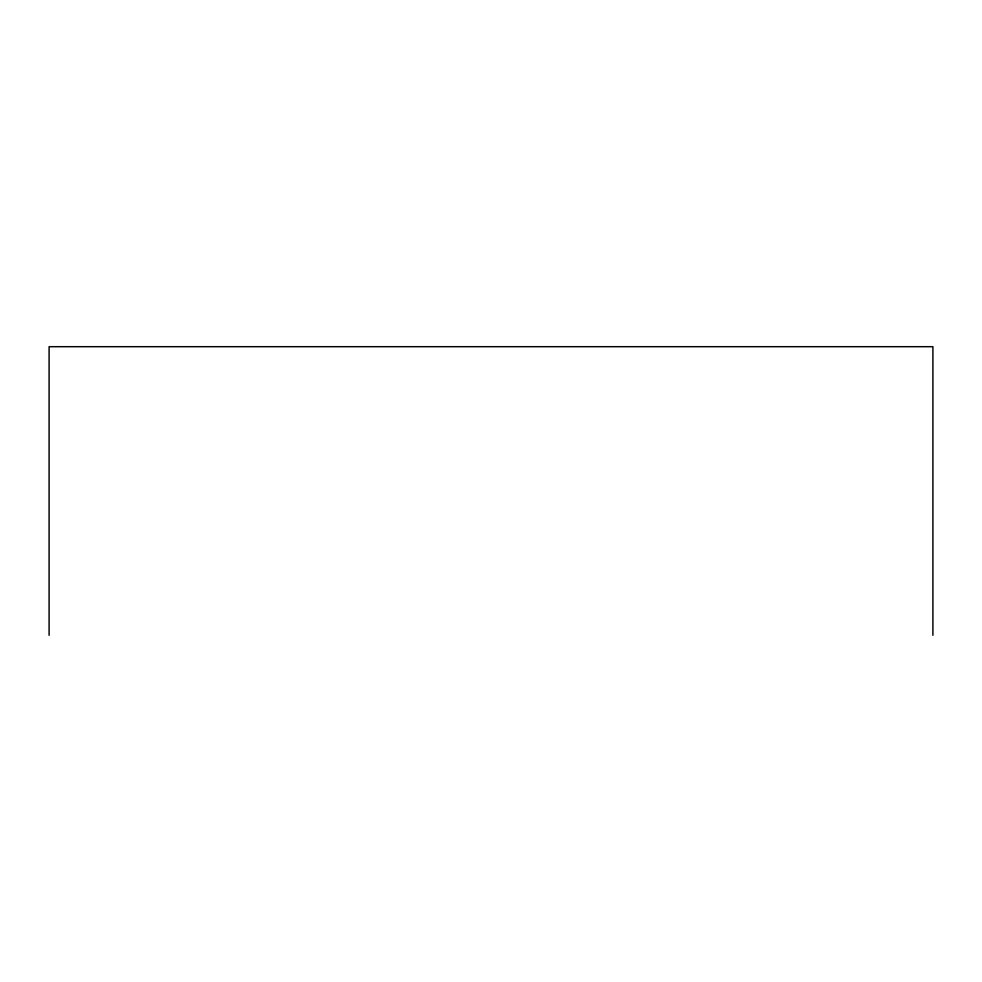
<?xml version="1.0" encoding="UTF-8"?>
<svg xmlns="http://www.w3.org/2000/svg" width="982" height="982" viewBox="0 0 982 982"><rect width="100%" height="100%" fill="white"/><g stroke="black" fill="none" stroke-linecap="round" stroke-linejoin="round"><path stroke-width="1.47" d="M932.9 635.305L932.9 346.695L49.1 346.695L49.1 635.305"/></g></svg>
